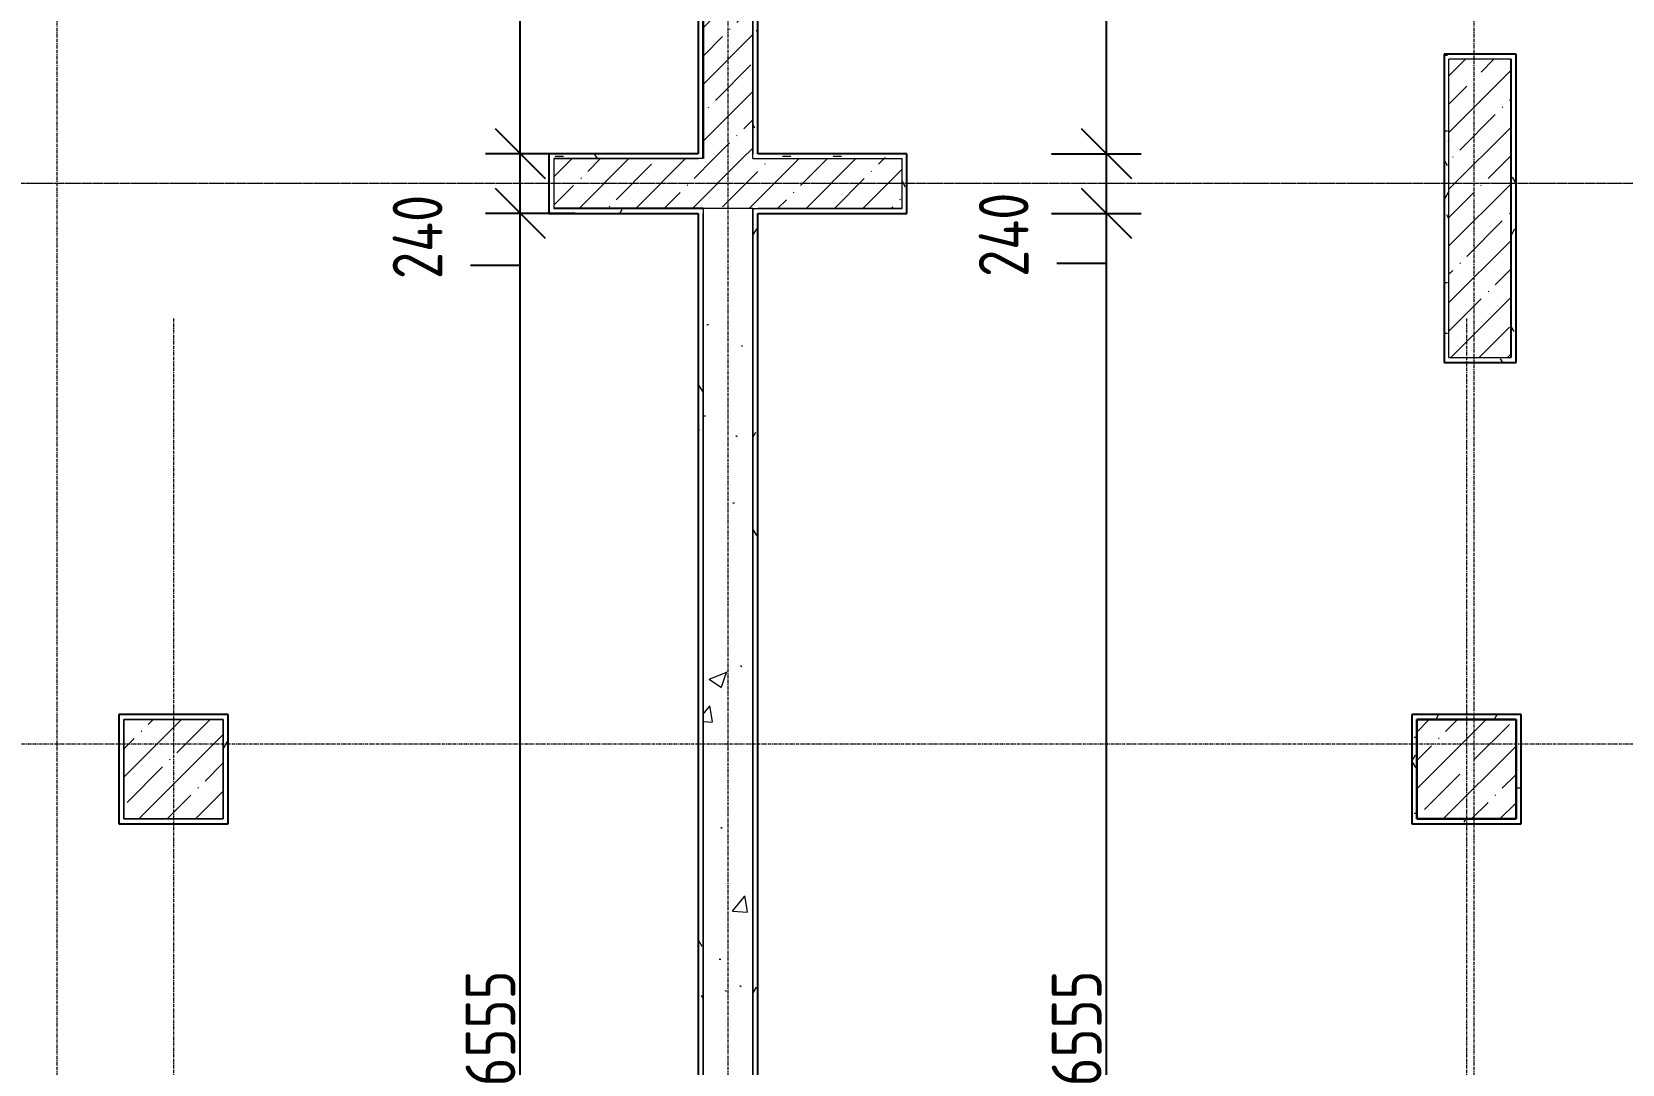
# Model space of a CAD drawing. Header units: millimetres. Extents: x -11854 to 4360091, y -19344 to 4989148.
# Drawn here: x 99603 to 105999, y 5376 to 9527 of the extents above; entities that cross this region are included whole.
import ezdxf

# ---------------------------------------------------------------- set-up
doc = ezdxf.new("R2010")
doc.units = ezdxf.units.MM
doc.linetypes.add('Линия сетки', pattern=[22.225, 12.7, -3.175, 3.175, -3.175])
doc.layers.get('0').update_dxf_attribs({"color": 254})
doc.layers.get('Defpoints').update_dxf_attribs({"color": 254})
for name, color, linetype, lineweight in [('A-ANNO-DIMS', 254, 'Continuous', 9), ('A-COLS', 254, 'Continuous', 9), ('A-WALL', 254, 'Continuous', 9), ('S-GRID', 254, 'Continuous', 9)]:
    doc.layers.add(name, color=color, linetype=linetype, lineweight=lineweight)
doc.styles.add('ISOCPEUR', font='isocpeur.ttf', dxfattribs={"width": 0.8, "height": 200})
doc.dimstyles.new('2_0_мм_ISOCPEUR', dxfattribs={"dimscale": 304.8, "dimtxt": 199.196235, "dimasz": 0.656168, "dimexe": 0.459318, "dimexo": 0.625, "dimgap": 0.065617, "dimtad": 1, "dimdec": 0, "dimtxsty": 'ISOCPEUR', "dimblk1": 'OBLIQUE', "dimblk2": 'OBLIQUE', "dimsah": 1, "dimcen": 2.5, "dimdle": 0.164042, "dimazin": 3, "dimtfac": 1, "dimtix": 1, "dimtmove": 0, "dimatfit": 3, "dimfxl": 0.787402, "dimfxlon": 1, "dimtvp": 1, "dimarcsym": 2})
doc.dimstyles.new('2_0_мм_ISOCPEUR_1', dxfattribs={"dimscale": 304.8, "dimtxt": 199.196235, "dimasz": 0.656168, "dimexe": 0.459318, "dimexo": 0.625, "dimgap": 0.065617, "dimtad": 1, "dimdec": 0, "dimtxsty": 'ISOCPEUR', "dimblk1": 'OBLIQUE', "dimblk2": 'OBLIQUE', "dimsah": 1, "dimcen": 2.5, "dimdle": 0.164042, "dimazin": 3, "dimtfac": 1, "dimtix": 1, "dimtmove": 1, "dimatfit": 3, "dimfxl": 0.787402, "dimfxlon": 1, "dimtvp": 1, "dimarcsym": 2})
pattern_1 = [(45, (542041.67, 20914.14), (-114.04925, 114.04925), []), (45, (542155.72, 20914.14), (-114.04925, 114.04925), [201.613, -40.323, 3.353, -36.97])]
pattern_2 = [(0, (542041.67, 20914.14), (406.4, 101.6), [33.528, -271.272, 33.528, -271.272, -1625.6]), (0, (542041.67, 20914.14), (406.4, 101.6), [-609.6, 33.528, -576.072, 33.528, -271.272, -711.2]), (0, (542041.67, 20914.14), (406.4, 101.6), [-1524, 33.528, -169.672, 33.528, -474.472]), (120, (542194.07, 20964.94), (-291.18818, 301.152724), [33.528, -271.272, 33.528, -1896.872]), (120, (542194.07, 20964.94), (-291.18818, 301.152724), [-338.328, -271.272, 33.528, -576.072, -1016]), (120, (542194.07, 20964.94), (-291.18818, 301.152724), [-1219.2, 33.528, -271.272, 33.528, -677.672]), (120, (542194.07, 20964.94), (-291.18818, 301.152724), [-1557.528, -169.672, 33.528, -474.472]), (240, (542244.87, 21168.14), (-115.21182, -402.752724), [33.528, -271.272, 33.528, -1896.872]), (240, (542244.87, 21168.14), (-115.21182, -402.752724), [-338.328, -271.272, 33.528, -576.072, -1016]), (240, (542244.87, 21168.14), (-115.21182, -402.752724), [-1219.2, 33.528, -271.272, 33.528, -677.672]), (240, (542244.87, 21168.14), (-115.21182, -402.752724), [-1557.528, -169.672, 33.528, -474.472])]

# ---------------------------------------------------------------- blocks, each defined once
blk = doc.blocks.new('_Oblique')
at = {"color": 0, "linetype": 'ByBlock', "lineweight": -2}
blk.add_line((-0.5, -0.5), (0.5, 0.5), dxfattribs=at)
blk = doc.blocks.new('*D609')
at = {"layer": 'A-ANNO-DIMS', "color": 0, "lineweight": -2, "transparency": 16777216}
for p, q in [((103925, 2192.4), (103925, 8847.4)), ((103704, 8797.4), (104065, 8797.4)), ((103704, 2242.4), (104065, 2242.4))]:
    blk.add_line(p, q, dxfattribs=at)
at = {"layer": 'Defpoints', "color": 0, "transparency": 16777216}
for p in [(103685, 8797.4), (103925, 8797.4), (103685, 2242.4)]:
    blk.add_point(p, dxfattribs=at)
at = {"layer": 'A-ANNO-DIMS', "color": 0, "lineweight": -2, "transparency": 16777216, "xscale": 200, "yscale": 200, "zscale": 200}
for p, rotation in [((103925, 8797.4), 90), ((103925, 2242.4), 270)]:
    blk.add_blockref('_Oblique', p, dxfattribs=dict(at, rotation=rotation))
at = {"layer": 'A-ANNO-DIMS', "color": 0, "transparency": 16777216, "insert": (103805, 5519.9), "char_height": 200, "width": 533.233, "attachment_point": 5, "rotation": 90, "style": 'ISOCPEUR'}
blk.add_mtext('\\A1;6555', dxfattribs=at)
blk = doc.blocks.new('*D610')
at = {"layer": 'A-ANNO-DIMS', "color": 0, "lineweight": -2, "transparency": 16777216}
for p, q in [((103925, 8747.4), (103925, 9087.4)), ((103704, 9037.4), (104065, 9037.4)), ((103704, 8797.4), (104065, 8797.4)), ((103925, 8597.4), (103925, 8797.4)), ((103725, 8597.4), (103925, 8597.4))]:
    blk.add_line(p, q, dxfattribs=at)
at = {"layer": 'Defpoints', "color": 0, "transparency": 16777216}
for p in [(103685, 9037.4), (103925, 9037.4), (103685, 8797.4)]:
    blk.add_point(p, dxfattribs=at)
at = {"layer": 'A-ANNO-DIMS', "color": 0, "lineweight": -2, "transparency": 16777216, "xscale": 200, "yscale": 200, "zscale": 200}
for p, rotation in [((103925, 9037.4), 90), ((103925, 8797.4), 270)]:
    blk.add_blockref('_Oblique', p, dxfattribs=dict(at, rotation=rotation))
at = {"layer": 'A-ANNO-DIMS', "color": 0, "transparency": 16777216, "insert": (103411.6, 8541.6), "char_height": 200, "width": 418.312, "attachment_point": 1, "rotation": 90, "line_spacing_factor": 1.149209, "style": 'ISOCPEUR'}
blk.add_mtext('\\A1;240', dxfattribs=at)
blk = doc.blocks.new('*D611')
at = {"layer": 'A-ANNO-DIMS', "color": 0, "lineweight": -2, "transparency": 16777216}
for p, q in [((103925, 8987.4), (103925, 14777.4)), ((103704, 14727.4), (104065, 14727.4)), ((103704, 9037.4), (104065, 9037.4))]:
    blk.add_line(p, q, dxfattribs=at)
at = {"layer": 'Defpoints', "color": 0, "transparency": 16777216}
for p in [(103685, 14727.4), (103925, 14727.4), (103685, 9037.4)]:
    blk.add_point(p, dxfattribs=at)
at = {"layer": 'A-ANNO-DIMS', "color": 0, "lineweight": -2, "transparency": 16777216, "xscale": 200, "yscale": 200, "zscale": 200}
for p, rotation in [((103925, 14727.4), 90), ((103925, 9037.4), 270)]:
    blk.add_blockref('_Oblique', p, dxfattribs=dict(at, rotation=rotation))
at = {"layer": 'A-ANNO-DIMS', "color": 0, "transparency": 16777216, "insert": (103805, 11882.4), "char_height": 200, "width": 533.233, "attachment_point": 5, "rotation": 90, "style": 'ISOCPEUR'}
blk.add_mtext('\\A1;5690', dxfattribs=at)
blk = doc.blocks.new('*D639')
at = {"layer": 'A-ANNO-DIMS', "color": 0, "lineweight": -2, "transparency": 16777216}
for p, q in [((101567.3, 2192.4), (101567.3, 8847.4)), ((101788.3, 8797.4), (101427.3, 8797.4)), ((101346.4, 2242.4), (101707.3, 2242.4))]:
    blk.add_line(p, q, dxfattribs=at)
at = {"layer": 'Defpoints', "color": 0, "transparency": 16777216}
for p in [(101567.3, 8797.4), (101807.3, 8797.4), (101327.3, 2242.4)]:
    blk.add_point(p, dxfattribs=at)
at = {"layer": 'A-ANNO-DIMS', "color": 0, "lineweight": -2, "transparency": 16777216, "xscale": 200, "yscale": 200, "zscale": 200}
for p, rotation in [((101567.3, 8797.4), 90), ((101567.3, 2242.4), 270)]:
    blk.add_blockref('_Oblique', p, dxfattribs=dict(at, rotation=rotation))
at = {"layer": 'A-ANNO-DIMS', "color": 0, "transparency": 16777216, "insert": (101447.3, 5519.9), "char_height": 200, "width": 533.233, "attachment_point": 5, "rotation": 90, "style": 'ISOCPEUR'}
blk.add_mtext('\\A1;6555', dxfattribs=at)
blk = doc.blocks.new('*D640')
at = {"layer": 'A-ANNO-DIMS', "color": 0, "lineweight": -2, "transparency": 16777216}
for p, q in [((101567.3, 8747.4), (101567.3, 9087.4)), ((101788.3, 9037.4), (101427.3, 9037.4)), ((101788.3, 8797.4), (101427.3, 8797.4)), ((101567.3, 8588.8), (101567.3, 8797.4)), ((101367.3, 8588.8), (101567.3, 8588.8))]:
    blk.add_line(p, q, dxfattribs=at)
at = {"layer": 'Defpoints', "color": 0, "transparency": 16777216}
for p in [(101567.3, 9037.4), (101807.3, 9037.4), (101807.3, 8797.4)]:
    blk.add_point(p, dxfattribs=at)
at = {"layer": 'A-ANNO-DIMS', "color": 0, "lineweight": -2, "transparency": 16777216, "xscale": 200, "yscale": 200, "zscale": 200}
for p, rotation in [((101567.3, 9037.4), 90), ((101567.3, 8797.4), 270)]:
    blk.add_blockref('_Oblique', p, dxfattribs=dict(at, rotation=rotation))
at = {"layer": 'A-ANNO-DIMS', "color": 0, "transparency": 16777216, "insert": (101054, 8533), "char_height": 200, "width": 418.312, "attachment_point": 1, "rotation": 90, "line_spacing_factor": 1.149209, "style": 'ISOCPEUR'}
blk.add_mtext('\\A1;240', dxfattribs=at)
blk = doc.blocks.new('*D641')
at = {"layer": 'A-ANNO-DIMS', "color": 0, "lineweight": -2, "transparency": 16777216}
for p, q in [((101567.3, 8987.4), (101567.3, 14777.4)), ((101346.4, 14727.4), (101707.3, 14727.4)), ((101788.3, 9037.4), (101427.3, 9037.4))]:
    blk.add_line(p, q, dxfattribs=at)
at = {"layer": 'Defpoints', "color": 0, "transparency": 16777216}
for p in [(101327.3, 14727.4), (101567.3, 14727.4), (101807.3, 9037.4)]:
    blk.add_point(p, dxfattribs=at)
at = {"layer": 'A-ANNO-DIMS', "color": 0, "lineweight": -2, "transparency": 16777216, "xscale": 200, "yscale": 200, "zscale": 200}
for p, rotation in [((101567.3, 14727.4), 90), ((101567.3, 9037.4), 270)]:
    blk.add_blockref('_Oblique', p, dxfattribs=dict(at, rotation=rotation))
at = {"layer": 'A-ANNO-DIMS', "color": 0, "transparency": 16777216, "insert": (101447.3, 11882.4), "char_height": 200, "width": 533.233, "attachment_point": 5, "rotation": 90, "style": 'ISOCPEUR'}
blk.add_mtext('\\A1;5690', dxfattribs=at)

msp = doc.modelspace()

# ---------------------------------------------------------------- hatches: boundary and pattern name
at = {"layer": 'A-COLS'}
h = msp.add_hatch(dxfattribs=at)
h.set_pattern_fill('FP_1', color=8, style=0, pattern_type=2)
h.set_pattern_definition(pattern_1)
h.paths.add_polyline_path([(105572.6, 6362.4), (105572.6, 6762.4), (105172.6, 6762.4), (105172.6, 6362.4), (105520.7, 6362.4)])
at = {"layer": 'A-WALL'}
h = msp.add_hatch(dxfattribs=at)
h.set_pattern_fill('FP_3', color=8, style=0, pattern_type=2)
h.set_pattern_definition(pattern_2)
h.paths.add_polyline_path([(102282.6, 9017.4), (102302.6, 9017.4), (102302.6, 14727.4), (102282.6, 14727.4), (102282.6, 9037.4)])
h = msp.add_hatch(dxfattribs=at)
h.set_pattern_fill('FP_3', color=8, style=0, pattern_type=2)
h.set_pattern_definition(pattern_2)
h.paths.add_polyline_path([(102502.6, 9037.4), (102522.6, 9037.4), (102522.6, 12407.4), (102502.6, 12407.4), (102502.6, 9190)])
h = msp.add_hatch(dxfattribs=at)
h.set_pattern_fill('FP_1', color=8, style=0, pattern_type=2)
h.set_pattern_definition(pattern_1)
h.paths.add_polyline_path([(102302.6, 9017.4), (102502.6, 9017.4), (102502.6, 10467.4), (102302.6, 10467.4), (102302.6, 9190)])
h = msp.add_hatch(dxfattribs=at)
h.set_pattern_fill('FP_3', color=8, style=0, pattern_type=2)
h.set_pattern_definition(pattern_2)
h.paths.add_polyline_path([(105552.6, 9417.4), (105572.6, 9417.4), (105572.6, 9437.4), (105282.6, 9437.4), (105282.6, 9417.4), (105520.7, 9417.4)])
h = msp.add_hatch(dxfattribs=at)
h.set_pattern_fill('FP_3', color=8, style=0, pattern_type=2)
h.set_pattern_definition(pattern_2)
h.paths.add_polyline_path([(105302.6, 8197.4), (105302.6, 9417.4), (105282.6, 9417.4), (105282.6, 8197.4)])
h = msp.add_hatch(dxfattribs=at)
h.set_pattern_fill('FP_1', color=8, style=0, pattern_type=2)
h.set_pattern_definition(pattern_1)
h.paths.add_polyline_path([(105552.6, 8217.4), (105552.6, 9417.4), (105302.6, 9417.4), (105302.6, 8217.4), (105520.7, 8217.4)])
h = msp.add_hatch(dxfattribs=at)
h.set_pattern_fill('FP_3', color=8, style=0, pattern_type=2)
h.set_pattern_definition(pattern_2)
h.paths.add_polyline_path([(105552.6, 8217.4), (105572.6, 8217.4), (105572.6, 9417.4), (105552.6, 9417.4)])
h = msp.add_hatch(dxfattribs=at)
h.set_pattern_fill('FP_3', color=8, style=0, pattern_type=2)
h.set_pattern_definition(pattern_2)
h.paths.add_polyline_path([(101682.6, 9017.4), (102282.6, 9017.4), (102282.6, 9037.4), (101682.6, 9037.4)])
h = msp.add_hatch(dxfattribs=at)
h.set_pattern_fill('FP_3', color=8, style=0, pattern_type=2)
h.set_pattern_definition(pattern_2)
h.paths.add_polyline_path([(102502.6, 9017.4), (103102.6, 9017.4), (103102.6, 9037.4), (102502.6, 9037.4)])
h = msp.add_hatch(dxfattribs=at)
h.set_pattern_fill('FP_3', color=8, style=0, pattern_type=2)
h.set_pattern_definition(pattern_2)
h.paths.add_polyline_path([(103102.6, 8817.4), (103122.6, 8817.4), (103122.6, 9037.4), (103102.6, 9037.4), (103102.6, 9017.4)])
h = msp.add_hatch(dxfattribs=at)
h.set_pattern_fill('FP_1', color=8, style=0, pattern_type=2)
h.set_pattern_definition(pattern_1)
h.paths.add_polyline_path([(101702.6, 8817.4), (103102.6, 8817.4), (103102.6, 9017.4), (101702.6, 9017.4)])
h = msp.add_hatch(dxfattribs=at)
h.set_pattern_fill('FP_3', color=8, style=0, pattern_type=2)
h.set_pattern_definition(pattern_2)
h.paths.add_polyline_path([(102302.6, 8797.4), (102302.6, 8817.4), (101702.6, 8817.4), (101702.6, 8797.4), (102282.6, 8797.4)])
h = msp.add_hatch(dxfattribs=at)
h.set_pattern_fill('FP_3', color=8, style=0, pattern_type=2)
h.set_pattern_definition(pattern_2)
h.paths.add_polyline_path([(102282.6, 2222.4), (102302.6, 2222.4), (102302.6, 8797.4), (102282.6, 8797.4), (102282.6, 2242.4)])
h = msp.add_hatch(dxfattribs=at)
h.set_pattern_fill('FP_2', color=8, style=0, pattern_type=2)
h.set_pattern_definition([(50, (542041.7, 20914.14), (728.7365, -63.7558), [76.2, -838.2]), (355, (542041.7, 20914.14), (-140.9716, 764.2276), [60.96, -670.56]), (100.451, (542102.4, 20908.8), (587.77, 700.4668), [64.76, -712.36]), (46.184, (542041.7, 21117.3), (1084.3162, -168.171), [114.3, -1257.3]), (96.636, (542132, 21103.3), (949.61, 989.7098), [97.14, -1068.54]), (351.184, (542041.7, 21117.3), (949.6206, 989.7012), [91.44, -1005.84]), (21, (542143.3, 21066.54), (606.4579, -409.0606), [76.2, -838.2]), (326, (542143.3, 21066.54), (247.2083, 736.7529), [60.96, -670.56]), (71.451, (542193.8, 21032.46), (853.6683, 327.6855), [64.76, -712.36]), (37.5, (542041.67, 20914.14), (12.3547, 338.22012), [6.706, -655.726, 6.706, -674.014, -673.1]), (37.5, (542041.67, 20914.14), (12.3547, 338.22012), [-1343.152, 6.706, -666.394]), (7.5, (542041.67, 20914.14), (267.27887, 400.72213), [6.706, -381.406, 6.706, -640.486, -256.54]), (7.5, (542041.67, 20914.14), (267.27887, 400.72213), [-1035.304, 6.706, -249.834]), (327.5, (541815.1, 20914.14), (542.36333, -22.91534), [6.706, -247.294, 6.706, -785.774, -1051.56]), (327.5, (541815.1, 20914.14), (542.36333, -22.91534), [-1046.48, 6.706, -1044.854]), (317.5, (541713.5, 20914.14), (592.51696, 101.7071), [6.706, -323.494, 6.706, -519.582, -746.76]), (317.5, (541713.5, 20914.14), (592.51696, 101.7071), [-856.488, 6.706, -740.054])])
h.paths.add_polyline_path([(102502.6, 2222.4), (102502.6, 8817.4), (102302.6, 8817.4), (102302.6, 2222.4)])
h = msp.add_hatch(dxfattribs=at)
h.set_pattern_fill('FP_3', color=8, style=0, pattern_type=2)
h.set_pattern_definition(pattern_2)
h.paths.add_polyline_path([(102522.6, 2242.4), (102522.6, 8817.4), (102502.6, 8817.4), (102502.6, 2242.4)])
h = msp.add_hatch(dxfattribs=at)
h.set_pattern_fill('FP_3', color=8, style=0, pattern_type=2)
h.set_pattern_definition(pattern_2)
h.paths.add_polyline_path([(105520.7, 8197.4), (105572.6, 8197.4), (105572.6, 8217.4), (105302.6, 8217.4), (105302.6, 8197.4)])
h = msp.add_hatch(dxfattribs=at)
h.set_pattern_fill('FP_3', color=8, style=0, pattern_type=2)
h.set_pattern_definition(pattern_2)
h.paths.add_polyline_path([(105572.6, 6762.4), (105592.6, 6762.4), (105592.6, 6782.4), (105152.6, 6782.4), (105152.6, 6762.4), (105520.7, 6762.4)])
h = msp.add_hatch(dxfattribs=at)
h.set_pattern_fill('FP_1', color=8, style=0, pattern_type=2)
h.set_pattern_definition(pattern_1)
h.paths.add_polyline_path([(100372.6, 6362.4), (100372.6, 6762.4), (99972.6, 6762.4), (99972.6, 6362.4)])
h = msp.add_hatch(dxfattribs=at)
h.set_pattern_fill('FP_3', color=8, style=0, pattern_type=2)
h.set_pattern_definition(pattern_2)
h.paths.add_polyline_path([(100372.6, 6362.4), (100392.6, 6362.4), (100392.6, 6762.4), (100372.6, 6762.4)])
h = msp.add_hatch(dxfattribs=at)
h.set_pattern_fill('FP_3', color=8, style=0, pattern_type=2)
h.set_pattern_definition(pattern_2)
h.paths.add_polyline_path([(105172.6, 6342.4), (105172.6, 6762.4), (105152.6, 6762.4), (105152.6, 6342.4)])
h = msp.add_hatch(dxfattribs=at)
h.set_pattern_fill('FP_3', color=8, style=0, pattern_type=2)
h.set_pattern_definition(pattern_2)
h.paths.add_polyline_path([(105572.6, 6362.4), (105592.6, 6362.4), (105592.6, 6762.4), (105572.6, 6762.4)])
h = msp.add_hatch(dxfattribs=at)
h.set_pattern_fill('FP_3', color=8, style=0, pattern_type=2)
h.set_pattern_definition(pattern_2)
h.paths.add_polyline_path([(105520.7, 6342.4), (105592.6, 6342.4), (105592.6, 6362.4), (105172.6, 6362.4), (105172.6, 6342.4)])

# ---------------------------------------------------------------- linework, layer by layer
at = {"layer": 'A-COLS', "color": 8, "lineweight": 25}
for p, q in [((105572.6, 6762.4), (105172.6, 6762.4)), ((105172.6, 6762.4), (105172.6, 6362.4)), ((105572.6, 6362.4), (105572.6, 6762.4)), ((105172.6, 6362.4), (105572.6, 6362.4))]:
    msp.add_line(p, q, dxfattribs=at)
at = {"layer": 'A-WALL', "color": 8, "lineweight": 25}
for p, q in [((102282.6, 14727.4), (102282.6, 9037.4)), ((102522.6, 9037.4), (102522.6, 12387.4)), ((102302.6, 9017.4), (102302.6, 12247.4)), ((102302.6, 10467.4), (102302.6, 9017.4)), ((105572.6, 9437.4), (105282.6, 9437.4)), ((105282.6, 9437.4), (105282.6, 8197.4)), ((105552.6, 8217.4), (105552.6, 9417.4)), ((105572.6, 8197.4), (105572.6, 9437.4)), ((102282.6, 9037.4), (101682.6, 9037.4)), ((101682.6, 9037.4), (101682.6, 8797.4)), ((103122.6, 9037.4), (102522.6, 9037.4)), ((103122.6, 8797.4), (103122.6, 9037.4)), ((101682.6, 8797.4), (102282.6, 8797.4)), ((102302.6, 8817.4), (101702.6, 8817.4)), ((102282.6, 8797.4), (102282.6, 2242.4)), ((102522.6, 2242.4), (102522.6, 8797.4)), ((102522.6, 8797.4), (103122.6, 8797.4)), ((105282.6, 8197.4), (105572.6, 8197.4)), ((100392.6, 6782.4), (99952.6, 6782.4)), ((99952.6, 6782.4), (99952.6, 6342.4)), ((100392.6, 6342.4), (100392.6, 6782.4)), ((105592.6, 6782.4), (105152.6, 6782.4)), ((105152.6, 6782.4), (105152.6, 6342.4)), ((105592.6, 6342.4), (105592.6, 6782.4)), ((105172.6, 6762.4), (105572.6, 6762.4)), ((105172.6, 6362.4), (105172.6, 6762.4)), ((105572.6, 6762.4), (105572.6, 6362.4)), ((99952.6, 6342.4), (100392.6, 6342.4)), ((105152.6, 6342.4), (105592.6, 6342.4)), ((105572.6, 6362.4), (105172.6, 6362.4))]:
    msp.add_line(p, q, dxfattribs=at)
at = {"layer": 'A-WALL', "color": 8}
for p, q in [((102502.6, 9017.4), (102502.6, 10467.4)), ((102502.6, 10467.4), (102502.6, 9037.4)), ((105552.6, 9417.4), (105302.6, 9417.4)), ((105302.6, 8217.4), (105302.6, 9417.4)), ((102302.6, 9017.4), (101702.6, 9017.4)), ((101702.6, 9017.4), (101702.6, 8817.4)), ((101702.6, 9017.4), (102282.6, 9017.4)), ((102502.6, 9017.4), (103102.6, 9017.4)), ((103102.6, 8817.4), (103102.6, 9017.4)), ((102502.6, 8817.4), (102302.6, 8817.4)), ((102302.6, 8817.4), (102302.6, 2222.4)), ((102302.6, 2222.4), (102302.6, 8797.4)), ((102502.6, 8817.4), (103102.6, 8817.4)), ((102502.6, 2222.4), (102502.6, 8817.4)), ((102502.6, 8817.4), (102502.6, 2242.4)), ((103102.6, 8817.4), (102522.6, 8817.4)), ((105302.6, 8217.4), (105552.6, 8217.4)), ((100372.6, 6762.4), (99972.6, 6762.4)), ((99972.6, 6762.4), (99972.6, 6362.4)), ((99972.6, 6762.4), (100372.6, 6762.4)), ((99972.6, 6362.4), (99972.6, 6762.4)), ((100372.6, 6362.4), (100372.6, 6762.4)), ((100372.6, 6762.4), (100372.6, 6362.4)), ((99972.6, 6362.4), (100372.6, 6362.4)), ((100372.6, 6362.4), (99972.6, 6362.4))]:
    msp.add_line(p, q, dxfattribs=at)
at = {"layer": 'S-GRID', "color": 8, "linetype": 'Линия сетки'}
for p, q in [((99702.6, 26233.7), (99702.6, -4343.8)), ((102402.6, 26233.7), (102402.6, -4343.8)), ((105402.6, 26233.7), (105402.6, -4343.8)), ((117934.2, 8917.4), (78806.8, 8917.4)), ((117662.5, 8917.4), (78806.8, 8917.4)), ((100172.6, 8374.9), (100172.6, -1715.3)), ((105372.6, 8374.9), (105372.6, -803.6)), ((117934.2, 6662.4), (78806.8, 6662.4))]:
    msp.add_line(p, q, dxfattribs=at)

# ---------------------------------------------------------------- dimensions: what is measured, and where the dimension line sits
at = {"layer": 'A-ANNO-DIMS', "color": 8}
for base, p1, p2, override, picture, middle in [((101567.3, 14727.4), (101807.3, 9037.4), (101327.3, 14727.4), {"dimfxl": 5710.210154}, '*D641', (101447.3, 11882.4)), ((103925, 14727.4), (103685, 9037.4), (103685, 14727.4), {"dimfxl": 5690}, '*D611', (103805, 11882.4)), ((101567.3, 8797.4), (101327.3, 2242.4), (101807.3, 8797.4), {"dimfxl": 6572.550875}, '*D639', (101447.3, 5519.9)), ((103925, 8797.4), (103685, 2242.4), (103685, 8797.4), {"dimfxl": 6555.000001}, '*D609', (103805, 5519.9))]:
    dim = msp.add_linear_dim(base=base, p1=p1, p2=p2, angle=90, dimstyle='2_0_мм_ISOCPEUR', override=override, dxfattribs=at)
    dim.commit()
    dim.dimension.update_dxf_attribs({"geometry": picture, "text_midpoint": middle})
for base, p1, p2, picture, middle in [((101567.3, 9037.4), (101807.3, 8797.4), (101807.3, 9037.4), '*D640', (101419.4, 8588.8)), ((103925, 9037.4), (103685, 8797.4), (103685, 9037.4), '*D610', (103777, 8637.4))]:
    dim = msp.add_linear_dim(base=base, p1=p1, p2=p2, angle=90, dimstyle='2_0_мм_ISOCPEUR_1', override={"dimfxl": 240}, dxfattribs=at)
    dim.commit()
    dim.dimension.update_dxf_attribs({"geometry": picture, "text_midpoint": middle, "dimtype": 160, "text_rotation": 90})

doc.saveas('drawing.dxf')
